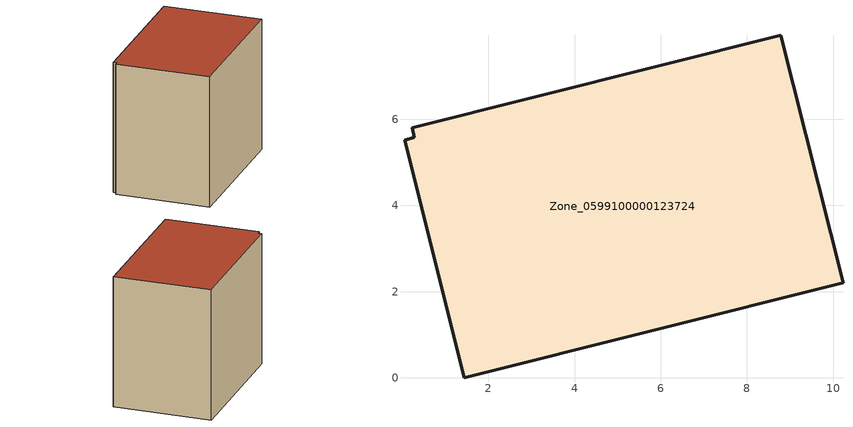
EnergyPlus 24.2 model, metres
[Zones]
Zone_0599100000123724
 floor ground (C_G): 10.23,2.21 1.44,0 0.06,5.51 0.28,5.59 0.23,5.8 8.79,7.95 z0
 wall outside (C_F): 10.23,2.21 8.79,7.95 0.23,5.8 0.28,5.59 0.06,5.51 1.44,0 10.23,2.21 z0:8.04
 roof outside (C_R): 1.44,0 10.23,2.21 8.79,7.95 0.23,5.8 0.28,5.59 0.06,5.51 z8.04
[BUILDING]
Pand.0599100000123724: North Axis=0; Terrain=City; Loads Convergence Tolerance Value=0.04; Temperature Convergence Tolerance Value=0.4; Solar Distribution=FullExterior; Maximum Number of Warmup Days=25; Minimum Number of Warmup Days=1
[Site:Location]
Rotterdam.The.Hague.AP_ZH_NLD Design_Conditions: Latitude=51.96; Longitude=4.45; Time Zone=1; Elevation=-4.5
[SITE:GROUNDTEMPERATURE:BUILDINGSURFACE]
18, 18, 18, 18, 18, 18, 18, 18, 18, 18, 18, 18
[MATERIAL] Thermal Absorptance=0.9; Solar Absorptance=0.7; Visible Absorptance=0.7
Name | Roughness | Thickness | Conductivity | Density | Specific Heat
G.TI.1965-1974 | MediumSmooth | 0.15 | 0.882353 | 540 | 1210
F.TI.1965-1974 | Rough | 0.3 | 0.697674 | 1920 | 840
R.TI.1965-1974 | MediumRough | 0.2 | 0.232558 | 1500 | 1000
[CONSTRUCTION]
C_G: G.TI.1965-1974
C_F: F.TI.1965-1974
C_R: R.TI.1965-1974
[ZONE]
Zone_0599100000123724: Type=1; Multiplier=1; Ceiling Height=Autocalculate; Volume=Autocalculate; Floor Area=autocalculate; Part of Total Floor Area=Yes
[ZONEINFILTRATION:DESIGNFLOWRATE]
Infil_Zone_0599100000123724: Zone or ZoneList or Space or SpaceList=Zone_0599100000123724; Schedule=AlwaysOn; Design Flow Rate Calculation Method=Flow/Area; Flow Rate per Floor Area=0.003; Constant Term Coefficient=1; Temperature Term Coefficient=0; Velocity Term Coefficient=0; Velocity Squared Term Coefficient=0
[HVACTEMPLATE:ZONE:IDEALLOADSAIRSYSTEM]
Zone_0599100000123724: Maximum Heating Supply Air Temperature=50; Minimum Cooling Supply Air Temperature=13; Maximum Heating Supply Air Humidity Ratio=0.0156; Minimum Cooling Supply Air Humidity Ratio=0.0077; Heating Limit=NoLimit; Cooling Limit=NoLimit; Dehumidification Control Type=ConstantSensibleHeatRatio; Cooling Sensible Heat Ratio=0.7; Dehumidification Setpoint=60; Humidification Control Type=None; Humidification Setpoint=30; Outdoor Air Method=None; Outdoor Air Flow Rate per Person=0.00944; Outdoor Air Flow Rate per Zone Floor Area=0; Outdoor Air Flow Rate per Zone=0; Demand Controlled Ventilation Type=None; Outdoor Air Economizer Type=NoEconomizer; Heat Recovery Type=None; Sensible Heat Recovery Effectiveness=0.7; Latent Heat Recovery Effectiveness=0.65
[ZONECONTROL:THERMOSTAT]
ThermostatControl_Zone_0599100000123724: Zone or ZoneList=Zone_0599100000123724; Control Type Schedule=DualSetpointControlType; Control 1=Thermostat_Zone_0599100000123724; Temperature Difference Between Cutout And Setpoint=0
[THERMOSTATSETPOINT:DUALSETPOINT]
Thermostat_Zone_0599100000123724: Heating Setpoint Temperature Schedule=HeatingSetpoint_Zone_0599100000123724; Cooling Setpoint Temperature Schedule=CoolingSetpoint_Zone_0599100000123724
[SCHEDULE:COMPACT]
HeatingSetpoint_Zone_0599100000123724: Through: 12/31, For: AllDays, Until: 24:00, 21
CoolingSetpoint_Zone_0599100000123724: Through: 12/31, For: AllDays, Until: 24:00, 24
DualSetpointControlType: Through: 12/31, For: AllDays, Until: 24:00, 4
AlwaysOn: Through: 12/31, For: AllDays, Until: 24:00, 1
